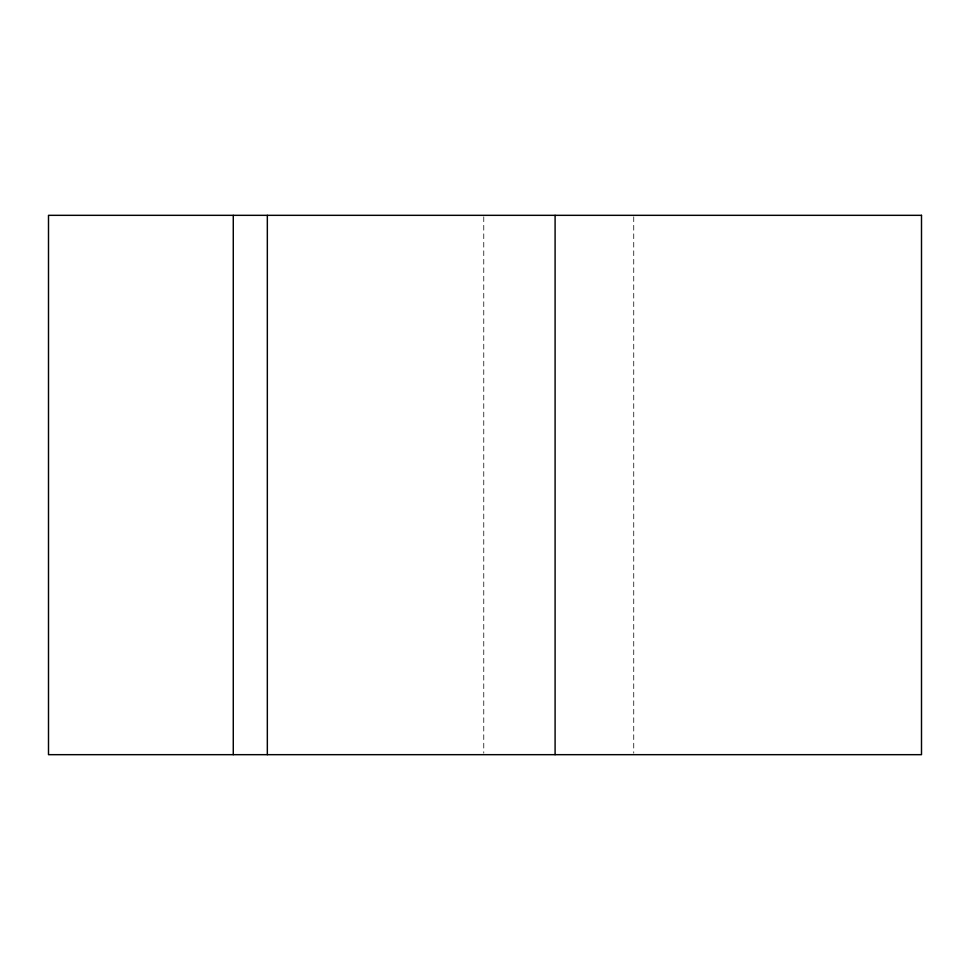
<?xml version="1.0" encoding="UTF-8"?>
<svg xmlns="http://www.w3.org/2000/svg" width="970" height="970" viewBox="0 0 970 970"><rect width="100%" height="100%" fill="white"/><g stroke="black" fill="none" stroke-linecap="round" stroke-linejoin="round"><path stroke-width="0.73" stroke-dasharray="4.85 3.64" d="M633.737 216.843L633.737 753.156M483.763 216.843L483.763 753.156"/><path stroke-width="1.45" d="M555.095 215.328L555.095 754.672M267.332 215.328L267.332 754.672M233.273 215.328L233.273 754.672M921.5 215.328L48.5 215.328L48.5 754.672L921.5 754.672L921.5 215.328"/></g></svg>
